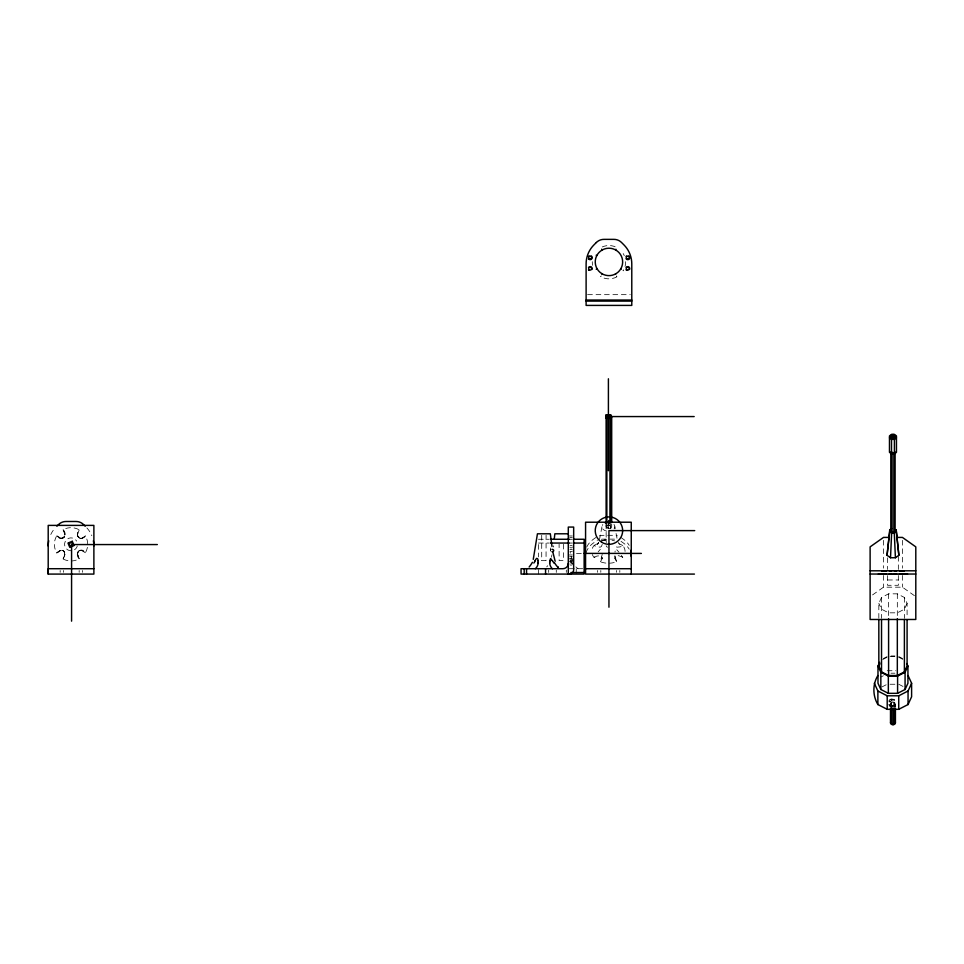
<?xml version="1.0" encoding="UTF-8"?>
<svg xmlns="http://www.w3.org/2000/svg" width="964" height="964" viewBox="0 0 964 964"><rect width="100%" height="100%" fill="white"/><g stroke="black" fill="none" stroke-linecap="round" stroke-linejoin="round"><path stroke-width="0.72" stroke-dasharray="4.82 3.62" d="M606.85 524.874L606.85 527.85L609.947 527.874L609.947 524.898M600.415 561.795L602.247 558.542L602.259 554.107L600.415 561.795A16.653 11.785 0 0 0 616.635 561.711L615.008 556.18M606.85 527.85L606.874 525.657L609.971 525.681L609.947 527.874M64.082 551.3L64.769 555.119L63.046 558.939A16.653 16.653 0 0 0 79.265 558.807C73.698 553.649 81.084 546.166 85.531 552.541A16.653 16.653 0 0 0 85.41 535.9C80.47 542.539 74.108 534.984 79.265 529.839A16.653 16.653 0 0 0 63.046 529.706C68.709 534.851 61.334 542.624 56.792 535.683L56.551 536.105A16.653 16.653 0 0 0 56.792 552.962L60.78 550.348L62.961 550.468L64.564 552.131L62.961 550.468L60.78 550.348L63.817 551.022M64.889 554.095L64.48 556.204M77.518 534.538L79.169 529.971C77.228 532.236 76.445 537.828 80.325 538.382M602.247 544.407L601.355 546.612L599.982 547.203L593.92 545.66A16.653 11.785 0 0 0 591.751 551.468M616.635 561.711L614.899 558.505L615.743 556.361L618.659 555.686L622.901 557.276A16.653 11.785 0 0 0 624.106 555.421M77.53 553.493L77.951 551.866M614.984 552.131L615.165 551.01M601.958 526.766L599.512 539.491M551.396 557.204L551.95 554.83M77.602 552.89L78.53 551.071L80.325 550.251M64.781 535.815L62.503 538.322M878.831 618.249L878.831 603.331L881.53 597.463L888.591 593.836L897.327 593.836L904.389 597.463L907.088 603.331L907.088 618.249M907.088 603.331L904.389 609.212L897.327 612.827L888.591 612.827L881.53 609.212L878.831 603.331M890.507 706.901L890.507 703.985L892.206 702.334L892.206 706.72M893.724 706.72L893.724 702.334L895.423 703.985L893.724 705.636M598.102 543.347L598.596 542.431L597.355 544.335L599.006 542.371M63.046 558.939L63.986 557.397M63.238 558.674L64.877 554.336L63.672 550.89M611.694 526.79L610.706 528.429L606.067 528.393L606.115 525.103L610.754 525.139L611.694 526.79L611.694 523.813M592.306 554.493A16.653 11.785 0 0 0 594.173 557.578L595.752 555.3M598.162 551.902L600.331 549.287M546.733 566.88L547.685 565.735M64.106 537.309L62.07 538.382M56.792 552.962L60.961 550.311M598.162 543.383L594.173 545.359M82.506 538.02L85.41 535.9M63.684 537.731L64.564 536.502L63.371 537.96M57.587 552.143L58.382 551.492M595.8 537.538L593.45 539.201A26.872 19.003 0 0 0 586.076 548.974M872.553 594.921L883.506 587.184L902.425 587.184L915.8 596.644M594.173 557.578L596.764 556.083L600.006 555.734L601.319 556.3L602.247 558.542M625.07 551.468A16.653 11.785 0 0 0 622.78 545.516L620.201 546.901L617.032 547.178L615.779 546.6L614.899 544.407M84.193 537.02L81.289 538.358L79.301 538.105M62.612 538.286L60.78 538.298L63.986 537.454L64.877 534.345L63.046 529.706M889.145 704.491L891.507 705.708L894.423 705.708L896.773 704.491M889.145 705.937L891.507 707.154L894.423 707.154L896.773 705.937M883.349 658.52L887.085 656.592M882.711 659.545L888.591 656.52M880.843 677.041L883.349 675.764M881.867 686.983L887.205 684.247M889.519 699.852L891.302 698.924L896.412 699.852M888.615 700.997L891.302 702.382L896.412 701.467M888.615 704.768L891.302 706.154L896.412 705.226M889.145 700.575L891.507 699.37L894.423 699.37L896.773 700.575M889.145 702.021L891.507 700.816L894.423 700.816L896.773 702.021M59.153 550.986L59.889 550.625M79.301 550.528L80.048 550.299M603.054 540.611L604.777 540.202L602.584 540.708M601.367 540.973L607.007 539.948M80.747 538.406L81.603 538.298M587.582 294.659L630.311 294.659M568.29 535.972L572.315 535.972M569.628 537.611L572.315 537.611M538.454 539.262L548.769 539.262M568.29 539.25L572.351 539.262M538.454 543.057L548.769 543.057M569.399 543.057L572.351 543.057M576.508 553.396L582.401 553.396M568.29 554.975L572.315 554.975M569.628 556.614L572.315 556.614M568.29 558.252L572.315 558.252M541.72 560.65L546.058 560.65L546.082 535.273M569.399 568.712L582.666 568.712M887.591 579.979L898.34 579.979M890.977 655.954L894.941 655.954M890.049 656.52L897.327 656.52M887.205 670.727L895.845 670.727M890.977 673.197L894.941 673.197M890.085 684.247L895.845 684.247M622.78 545.516L618.984 543.72M80.747 550.239L81.603 550.348M62.07 550.251L64.202 551.468M611.983 540.189L614.538 540.864M80.036 538.346L77.602 535.755M60.949 538.334L56.792 535.683M59.153 537.659L59.889 538.02M898.834 656.592L902.581 658.52M898.508 657.123L904.389 660.147M898.725 684.247L904.051 686.983M892.206 705.636L890.507 703.985M82.506 550.625L83.928 551.42M621.021 537.538L623.371 539.201A26.872 19.003 0 0 1 629.203 545.371M621.021 541.346L623.371 542.997A26.872 19.003 0 0 1 629.203 549.167M85.41 552.746L81.289 550.287L78.373 551.239L77.53 554.276L79.169 558.674M577.954 568.712L575.87 566.892M63.359 550.673L64.781 552.818M57.587 536.502L58.382 537.153M616.791 549.757L618.984 552.239M621.298 555.372L622.78 557.421M618.213 542.419L619.442 544.311M79.265 558.807L77.518 554.095M63.238 529.971L63.986 531.236M571.652 563.422L570.796 561.952M572.52 561.277L570.17 552.288M64.48 532.429L64.889 534.538M616.996 538.225L615.635 531.321M614.863 526.766L615.213 528.778M77.53 535.153L77.65 535.96M614.887 555.734L614.899 558.505M904.389 597.463L904.389 618.358M902.425 540.346L902.425 568.158M902.425 575.472L902.425 587.184M898.34 556.409L898.34 569.411M898.34 575.544L898.34 585.293L887.591 585.293L887.591 575.544M897.327 593.836L897.327 618.792M895.423 703.985L895.423 706.901M894.954 702.961L894.954 707.925M894.616 702.382L894.616 706.154M894.423 699.37L894.423 700.816M894.423 705.708L894.423 707.154M891.507 699.37L891.507 700.816M891.507 705.708L891.507 707.154M891.302 702.382L891.302 706.154M890.977 702.961L890.977 707.925M888.591 593.836L888.591 618.792M887.591 557.843L887.591 569.411M883.506 540.346L883.506 568.158M883.506 575.472L883.506 587.184M881.53 597.463L881.53 618.358M619.816 570.507L619.816 572.303M616.538 570.507L616.538 572.303M610.706 523.958L610.706 528.429L610.598 526.766A2.193 1.554 0 0 0 607.32 525.428A2.193 1.554 0 0 0 607.32 528.103A2.193 1.554 0 0 0 610.598 526.766M608.682 523.609L608.682 529.537M606.067 523.922L606.223 542.599M600.813 570.507L600.813 572.303M597.535 570.507L597.535 572.303M576.255 568.712L576.255 574.086M566.314 570.061L566.314 572.411M563.482 544.238L563.482 560.65L559.132 560.65L559.108 544.238M556.288 570.061L556.288 572.411M550.432 547.986L550.432 550.516M548.685 570.061L548.685 572.411M541.708 535.273L541.708 560.65M538.454 544.539L538.454 556.939M538.454 569.567L538.454 574.086M82.446 570.507L82.446 572.303M79.169 570.507L79.169 572.303M63.443 570.507L63.443 572.303M60.166 570.507L60.166 572.303M599.283 535.9A10.749 7.604 0 0 1 603.404 535.321L613.417 535.321A10.749 7.604 0 0 1 617.526 535.9M601.632 540.708A16.653 11.785 0 0 1 607.055 539.72M586.076 552.77A26.872 19.003 0 0 1 593.45 542.997L595.8 541.346A10.749 7.604 0 0 1 597.415 540.406M601.319 539.262A10.749 7.604 0 0 1 603.404 539.117L613.417 539.117A10.749 7.604 0 0 1 615.502 539.262M613.996 524.488A6.447 4.555 0 0 1 614.02 529.019M606.778 531.176A6.447 4.555 0 0 1 602.801 524.512M607.573 547.203A2.193 1.542 0 0 1 606.223 545.769M50.791 534.49A26.872 26.872 0 0 1 55.177 527.923M86.893 527.923A26.872 26.872 0 0 1 91.833 535.695M77.277 545.949A6.447 6.447 0 0 1 74.264 549.902M71.035 550.769A6.447 6.447 0 0 1 64.684 545.443A6.447 6.447 0 0 1 68.83 538.261A6.447 6.447 0 0 1 76.626 541.093M572.893 564.061A11.917 3.784 58.3 0 1 572.218 563.024M569.676 561.277A10.423 2.832 60.7 0 1 569.989 561.807M570.483 560.253A10.423 4.037 61.5 0 1 570.929 561M571.146 560.373A14.243 2.446 60.3 0 1 571.929 561.711M573.026 563.892A11.917 3.507 60.9 0 1 572.435 562.88M553.095 545.817A1.639 1.157 0 0 1 553.637 547.034M550.697 551.155A1.639 1.157 0 0 1 550.697 549.89M572.339 547.456A1.639 1.157 0 0 1 569.905 547.54M569.905 545.901A1.639 1.157 0 0 1 572.339 545.986M572.339 551.251A1.639 1.157 0 0 1 569.905 551.336M569.905 549.697A1.639 1.157 0 0 1 572.339 549.793M572.339 560.879A1.639 1.157 0 0 1 569.905 560.976M569.905 559.337A1.639 1.157 0 0 1 572.339 559.421M572.339 564.687A1.639 1.157 0 0 1 569.905 564.771M569.905 563.133A1.639 1.157 0 0 1 572.339 563.229M625.6 261.678A16.653 16.653 0 0 1 623.19 270.848A8.857 8.857 0 0 0 622.925 270.559M616.936 276.813A16.653 16.653 0 0 1 600.729 276.692M592.583 265.341A16.653 16.653 0 0 1 592.294 261.69M602.235 246.953A16.653 16.653 0 0 1 615.96 247.085M623.19 253.556A16.653 16.653 0 0 1 624.274 255.677M616.755 276.548A9.761 9.761 0 0 1 616.37 275.969M601.211 275.933A9.7 9.7 0 0 1 600.813 276.548"/><path stroke-width="1.45" d="M48.2 574.086L48.2 525.392L93.882 525.392L93.882 574.086L48.2 574.086L48.2 568.712L93.882 568.712M549.805 561.482L549.878 562.928M606.85 523.38L606.874 415.472L609.971 415.484L609.971 418.472M609.947 523.404L609.971 415.484M606.115 414.918L606.067 418.195L610.706 418.231L611.694 416.593L610.754 414.954L606.115 414.918L606.115 523.621M898.87 555.3L896.183 529.826L898.87 555.3L895.411 557.746L890.519 557.746L891.628 533.044L889.736 531.706L889.736 529.826L891.628 528.489M537.912 562.928L537.972 561.578A15.062 13.183 -10.5 0 0 538.02 560.891M554.276 538.972L554.842 533.791L567.748 533.791M890.519 557.746L887.049 555.3L889.736 531.706M889.736 529.826L887.049 555.3M892.351 436.921L892.351 434.836L891.483 435.451L892.351 436.921L894.435 436.318L893.23 434.668L894.435 435.451M533.261 559.361L537.442 533.791L550.336 533.791L551.974 546.504M906.787 663.533L907.931 666.016L907.931 683.259L905.076 689.489L897.592 693.333L888.338 693.333L880.843 689.489L877.987 683.259L877.987 666.016L879.698 662.292M907.088 619.744L907.088 666.016L904.389 671.896L897.327 675.511L888.591 675.511L881.53 671.896L878.831 666.016L879.915 663.666M908.052 675.511L911.607 683.259L911.607 696.779L908.052 704.539L898.725 709.323L887.205 709.323L877.879 704.539C872.601 695.791 872.516 684.247 877.879 675.511M905.076 689.489L905.076 672.245L907.931 666.016M895.423 708.371L895.423 722.976L893.724 724.639L892.206 724.639L890.507 722.976L890.977 721.952M908.052 704.539L908.052 691.019L911.607 683.259M534.598 561.867L535.225 560.783M534.514 562L533.863 563.084M891.483 436.318L892.315 435.318M894.05 438.234L895.134 435.885L894.05 434.559L891.881 434.559L890.784 435.885L891.881 438.234L894.05 438.234L895.134 435.885M890.784 436.897L891.881 434.559M56.864 526.199L58.43 524.633A10.749 10.749 0 0 1 66.022 521.488L76.048 521.488A10.749 10.749 0 0 1 83.651 524.633L85.218 526.199M889.471 437.921L891.519 439.367L894.411 439.367L896.46 437.921M894.411 453.815L896.46 452.357L896.46 435.885L894.411 434.439L891.519 434.439L889.471 435.885L889.471 452.357L891.519 453.815L894.411 453.815L894.411 439.367M893.604 434.933L893.58 436.921M891.628 533.044L894.303 533.044L896.183 531.706M893.857 452.863L895.11 451.971L895.11 531.393L892.074 532.285L890.808 531.393L890.808 451.971L893.857 452.863L893.857 532.285M891.483 435.451L892.315 434.933M877.987 666.016L880.843 672.245L888.338 676.089L897.592 676.089L905.076 672.245M874.312 683.259L877.879 691.019L887.205 695.803L898.725 695.803L908.052 691.019M891.519 570.796L891.857 570.796M894.399 570.808L894.062 570.796M894.52 574.026L894.062 574.026M883.554 570.808L886.591 570.808M883.554 574.038L886.591 574.038M891.857 574.026L891.399 574.026M884.386 570.808L885.205 570.808M903.376 570.808L904.136 570.808L903.087 570.808M884.386 574.038L885.205 574.038M903.376 574.038L904.136 574.038L903.087 574.038M878.349 574.038L880.698 574.038M905.22 574.038L907.57 574.038M899.328 570.808L901.232 570.808M899.328 574.038L901.232 574.038M889.182 570.808L890.652 570.796M889.182 574.038L890.652 574.026M586.112 300.033L631.781 300.033M586.112 301.105L631.781 301.105M608.404 416.569L694.176 416.569M892.351 434.836L893.58 434.836M891.881 435.583L894.05 435.583L895.134 436.897M890.784 435.885L891.881 437.21L894.05 437.21M694.719 530.61L608.947 530.61L608.947 607.212M889.326 537.418L883.506 537.418L870.118 546.865L870.118 619.478L915.8 619.478L915.8 546.865L902.425 537.418L896.604 537.418M550.251 539.262L569.399 539.262M573.821 539.262L584.136 539.262L584.136 574.086L521.066 574.086L521.054 568.712L562.916 568.712A5.374 5.374 0 0 0 568.29 563.337M550.251 543.057L569.399 543.057M573.821 543.057L584.136 543.057M157.337 544.564L71.577 544.564L71.577 621.165M583.883 553.396L641.385 553.42M585.57 568.712L631.251 568.712M870.118 570.808L915.8 570.808M570.869 572.52L584.136 572.52M870.118 574.038L915.8 574.038M694.442 574.086L585.57 574.086L585.57 522.211L631.251 522.211L631.251 574.086M606.85 417.653L609.947 417.677M895.267 570.796L896.737 570.808M895.267 574.026L896.737 574.038M882.831 570.808L881.723 570.808L882.542 570.808M882.831 574.038L881.723 574.038L882.542 574.038M901.545 570.808L900.786 570.808L902.364 570.808M901.545 574.038L900.786 574.038L902.364 574.038M893.604 435.318L894.435 436.318M553.914 563.084L552.553 560.783M894.954 721.952L895.423 722.976M555.156 561.265L552.89 552.239M894.303 533.044L895.411 557.746M904.389 619.659L904.389 671.896M898.725 695.803L898.725 709.323M897.592 676.089L897.592 693.333M897.327 618.792L897.327 675.511M894.954 708.805L894.954 724M894.05 434.559L894.05 435.583M893.724 708.564L893.724 724.639M892.074 452.863L892.074 532.285M892.206 708.564L892.206 724.639M891.881 437.21L891.881 438.234M891.519 439.367L891.519 453.815M890.977 708.805L890.977 724M890.507 708.371L890.507 722.976M888.591 618.792L888.591 675.511M888.338 676.089L888.338 693.333M887.205 695.803L887.205 709.323M881.53 619.659L881.53 671.896M880.843 672.245L880.843 689.489M878.831 619.744L878.831 666.016M877.879 691.019L877.879 704.539M611.694 416.593L611.694 522.319M610.754 414.954L610.706 522.476M608.682 520.632L608.682 523.609M608.404 378.78L608.404 470.733M606.874 415.472L606.874 418.448M568.29 574.086L568.29 527.067L573.664 527.067L573.664 569.784A4.302 4.302 0 0 1 569.363 574.086M545.564 568.712L545.564 574.086M526.549 568.712L526.549 574.086M524.199 568.712L524.199 574.086M631.022 550.191A26.872 19.003 0 0 1 631.251 552.649M631.022 553.987A26.872 19.003 0 0 1 631.251 556.445M605.187 522.813A6.447 4.555 0 0 1 606.754 522.355M93.375 540.792A26.872 26.872 0 0 1 93.882 545.986M48.2 545.986A26.872 26.872 0 0 1 48.706 540.792M551.914 549.36A1.639 1.157 0 0 1 553.71 550.516A1.639 1.157 0 0 1 551.914 551.673M558.24 567.169A13.291 5.892 58.6 0 1 557.987 566.88M538.117 562.964A11.845 9.652 29.9 0 1 535.273 568.736M538.153 560.747A11.122 9.387 -33.1 0 0 538.057 560.072A4.675 3.687 -49.9 0 0 537.587 558.722M535.466 560.024A3.615 2.518 -68.7 0 1 536.815 558.289M535.092 560.65A13.954 5.085 -61.2 0 1 535.345 560.241M532.417 562.313A14.123 6.001 -59.7 0 1 529.14 567.001M558.433 567.82A14.123 6.965 57.7 0 1 554.505 562.771M552.191 560.518A13.954 4.736 61.1 0 1 552.432 560.903M550.516 558.542A3.049 1.663 63.2 0 1 551.794 560.253M550.251 560.265A4.904 3.458 65.7 0 1 550.468 559.036M550.07 560.855A11.122 9.013 44.4 0 1 550.119 560.192M549.926 561.494A15.062 13.014 22.2 0 1 549.938 560.915M552.444 568.796A11.845 10.026 -33.3 0 1 549.685 562.964M615.586 274.33A9.761 9.761 0 0 1 615.454 273.981M596.21 269.197A8.58 8.58 0 0 1 597.029 268.691M601.62 249.206A9.857 9.857 0 0 1 602.006 250.11M588.486 267.498A2.012 2.012 0 0 1 592.004 269.414M589.112 270.378A2.012 2.012 0 0 1 588.486 269.8M591.281 255.966A2.012 2.012 0 0 1 591.571 259.051A2.012 2.012 0 0 1 588.486 258.786M588.486 256.484A2.012 2.012 0 0 1 588.98 255.978M626.094 267.498A2.012 2.012 0 0 1 629.613 269.414M626.733 270.378A2.012 2.012 0 0 1 626.106 269.8M628.902 255.966A2.012 2.012 0 0 1 629.179 259.051A2.012 2.012 0 0 1 626.106 258.786M626.094 256.484A2.012 2.012 0 0 1 626.6 255.978M620.78 268.823A8.857 8.857 0 0 1 621.274 269.137M615.622 249.965A9.917 9.917 0 0 1 615.924 249.254M596.8 255.581A8.724 8.724 0 0 1 596.198 255.207M602.163 273.836A9.7 9.7 0 0 1 602.03 274.198M596.342 242.506L593.981 244.856A26.872 26.872 0 0 0 586.112 263.871L586.112 305.407L631.781 305.407L631.781 263.871A26.872 26.872 0 0 0 623.901 244.856L621.551 242.506A10.749 10.749 0 0 0 613.96 239.361L603.934 239.361A10.749 10.749 0 0 0 596.342 242.506M72.288 541.286L67.998 543.069L69.794 547.359L74.071 545.564L72.288 541.286M71.866 542.298L69.01 543.491L70.203 546.347L73.059 545.154L71.866 542.298M607.296 417.906A2.193 1.542 0 0 0 610.598 416.593A2.193 1.542 0 0 0 607.332 415.219A2.193 1.542 0 0 0 607.296 417.906M601.741 273.583A13.701 13.701 0 0 0 622.648 262.341A13.701 13.701 0 0 0 602.452 249.857A13.701 13.701 0 0 0 601.741 273.583M589.353 258.882A1.482 1.482 0 0 0 591.619 257.677A1.482 1.482 0 0 0 589.438 256.328A1.482 1.482 0 0 0 589.353 258.882M589.353 269.896A1.482 1.482 0 0 0 591.619 268.691A1.482 1.482 0 0 0 589.438 267.341A1.482 1.482 0 0 0 589.353 269.896M626.974 269.896A1.482 1.482 0 0 0 629.227 268.691A1.482 1.482 0 0 0 627.058 267.341A1.482 1.482 0 0 0 626.974 269.896M626.974 258.882A1.482 1.482 0 0 0 629.227 257.677A1.482 1.482 0 0 0 627.058 256.328A1.482 1.482 0 0 0 626.974 258.882M601.741 542.274A13.701 13.701 0 0 0 622.648 531.019A13.701 13.701 0 0 0 602.452 518.548A13.701 13.701 0 0 0 601.741 542.274"/></g></svg>
